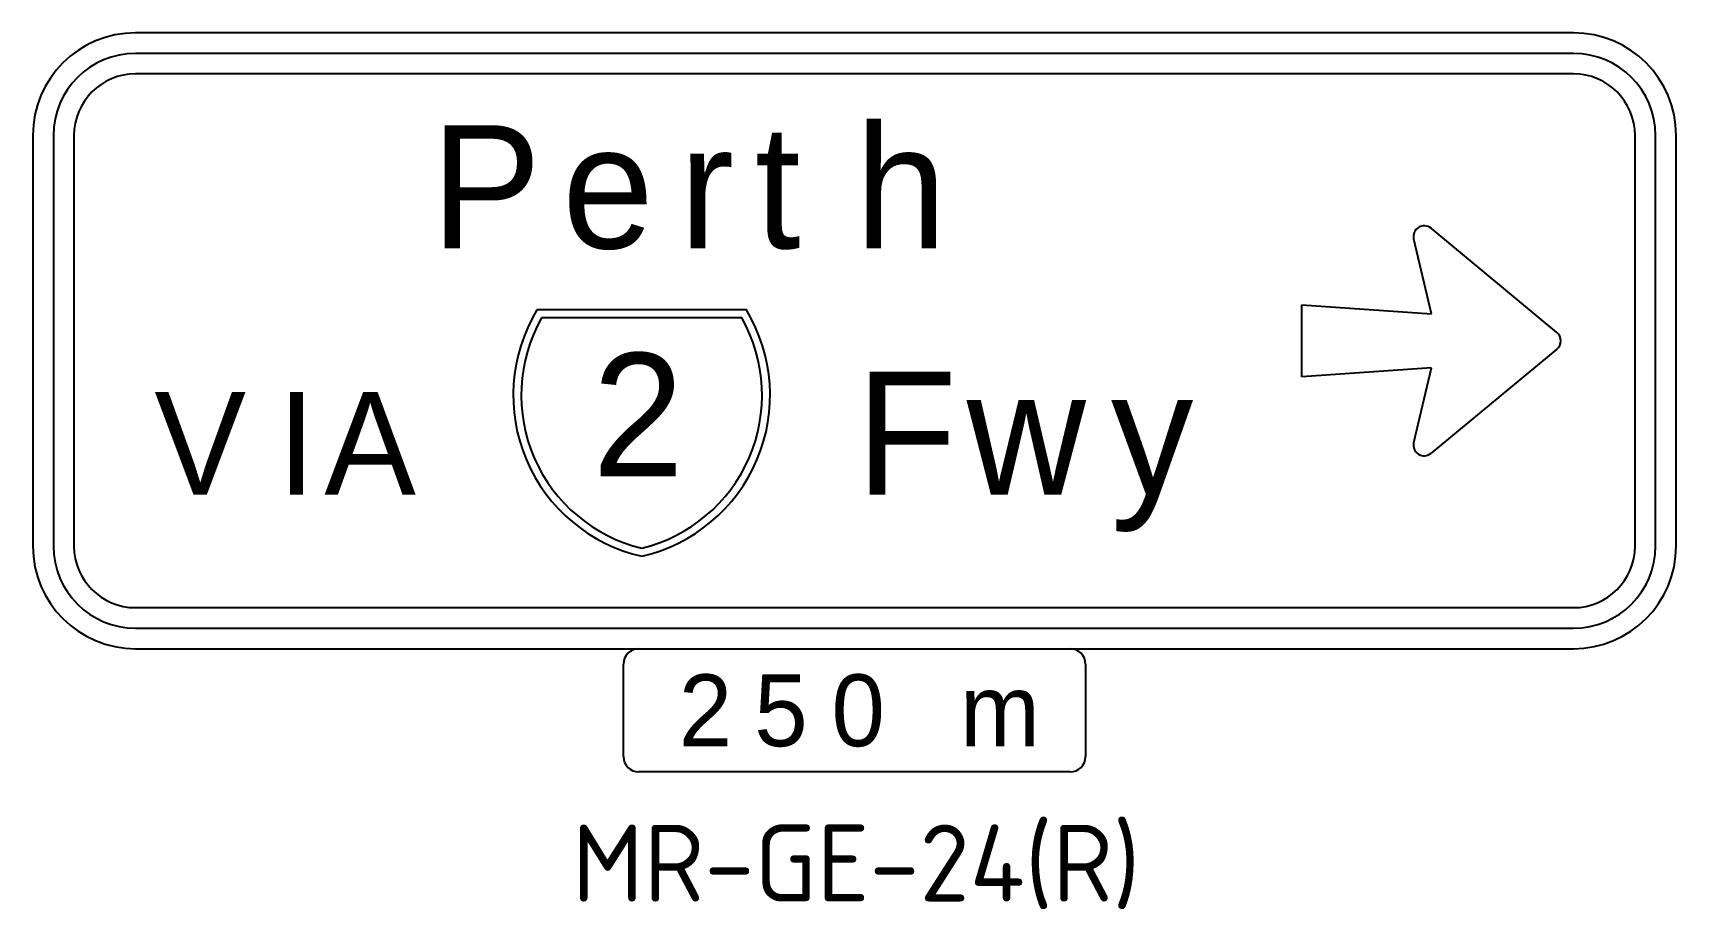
# Model space of a CAD drawing. Extents: x 0.4 to 53.7, y 0 to 28.4.
import ezdxf
from ezdxf.enums import TextEntityAlignment as Align

# ---------------------------------------------------------------- set-up
doc = ezdxf.new("R2010")
doc.units = 0
doc.layers.add('L25', color=1, linetype='CONTINUOUS')
doc.layers.add('T25', color=1, linetype='CONTINUOUS')
doc.styles.add('ESERIES', font='Eseries.shx')
doc.styles.add('ISO', font='iso3098b.shx')
doc.styles.add('MESERIES', font='MEseries.shx')

msp = doc.modelspace()

# ---------------------------------------------------------------- linework, layer by layer
at = {"layer": 'L25'}
for p, q in [((50.401, 28.416), (3.734, 28.416)), ((50.401, 27.749), (3.734, 27.749)), ((50.401, 27.083), (3.734, 27.083)), ((0.401, 25.083), (0.401, 11.749)), ((1.068, 25.083), (1.068, 11.749)), ((1.734, 25.083), (1.734, 11.749)), ((52.401, 11.749), (52.401, 25.083)), ((53.068, 11.749), (53.068, 25.083)), ((53.734, 11.749), (53.734, 25.083)), ((49.863, 18.686), (45.78, 22.069)), ((45.79, 19.291), (45.216, 21.719)), ((41.59, 19.583), (45.79, 19.291)), ((41.59, 17.249), (41.59, 19.583)), ((49.863, 18.147), (45.78, 14.763)), ((45.79, 17.541), (41.59, 17.249)), ((45.216, 15.113), (45.79, 17.541)), ((3.734, 9.749), (50.401, 9.749)), ((3.734, 9.083), (50.401, 9.083)), ((3.734, 8.416), (50.401, 8.416)), ((20.068, 8.416), (34.068, 8.416)), ((19.568, 4.916), (19.568, 7.916)), ((34.568, 7.916), (34.568, 4.916)), ((34.068, 4.416), (20.068, 4.416))]:
    msp.add_line(p, q, dxfattribs=at)
for points in [[(16.76, 19.416, 0.510433), (20.16, 11.416, 0.510433), (23.56, 19.416)], [(16.909, 19.156, 0.497849), (20.16, 11.683, 0.497849), (23.41, 19.156)]]:
    msp.add_lwpolyline(points, format="xyb", close=True, dxfattribs=at)
for centre, radius, start, end in [((3.734, 25.083), 3.333, 90, 180), ((50.401, 25.083), 3.333, 360, 90), ((3.734, 25.083), 2.667, 90, 180), ((50.401, 25.083), 2.667, 0, 90), ((3.734, 25.083), 2, 90, 180), ((50.401, 25.083), 2, 0, 90), ((45.556, 21.799), 0.35, 50.3558, 193.3008), ((49.64, 18.416), 0.35, 309.6442, 50.3558), ((45.556, 15.033), 0.35, 166.6992, 309.6442), ((3.734, 11.749), 3.333, 180, 270), ((3.734, 11.749), 2.667, 180, 270), ((3.734, 11.749), 2, 180, 270), ((50.401, 11.749), 2, 270, 360), ((50.401, 11.749), 2.667, 270, 0), ((50.401, 11.749), 3.333, 270, 0), ((20.068, 7.916), 0.5, 90, 180), ((34.068, 7.916), 0.5, 0, 90), ((20.068, 4.916), 0.5, 180, 270), ((34.068, 4.916), 0.5, 270, 0)]:
    msp.add_arc(centre, radius, start, end, dxfattribs=at)

# ---------------------------------------------------------------- texts
for s, height, style, p in [('h', 4, 'MESERIES', (27.09, 21.416)), ('P', 4, 'MESERIES', (13.331, 21.416)), ('t', 4, 'MESERIES', (23.83, 21.416)), ('e', 4, 'MESERIES', (17.58, 21.416)), ('r', 4, 'MESERIES', (21.38, 21.416)), ('2', 4, 'ESERIES', (18.56, 14.016)), ('F', 4, 'MESERIES', (27.126, 13.416)), ('V', 3.333, 'ESERIES', (4.345, 13.416)), ('I', 3.333, 'ESERIES', (8.336, 13.416)), ('A', 3.333, 'ESERIES', (9.86, 13.416)), ('w', 4, 'MESERIES', (30.711, 13.416)), ('y', 4, 'MESERIES', (35.39, 13.416)), ('2', 2.333, 'ESERIES', (21.365, 5.249)), ('5', 2.333, 'ESERIES', (23.815, 5.249)), ('0', 2.333, 'ESERIES', (26.32, 5.249)), ('m', 2.333, 'MESERIES', (30.487, 5.249))]:
    msp.add_text(s, height=height, dxfattribs=dict(at, style=style)).set_placement(p)
at = {"layer": 'T25', "style": 'ISO'}
msp.add_text('MR-GE-24(R)', height=2.5, dxfattribs=at).set_placement((27.124, 0.205), align=Align.CENTER)

doc.saveas('drawing.dxf')
